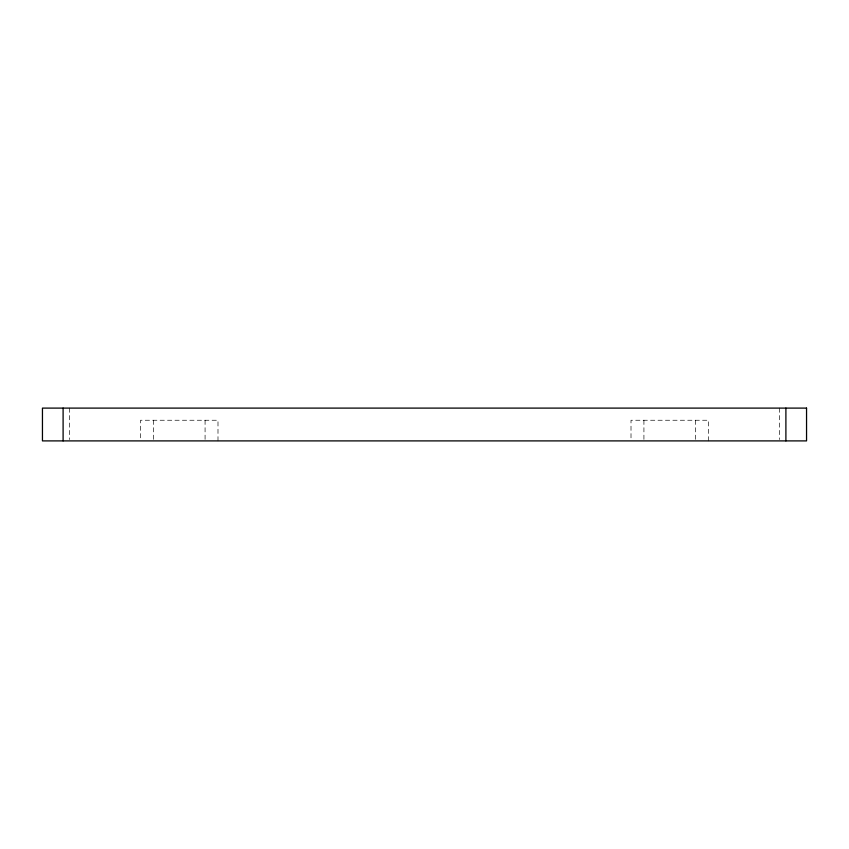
<?xml version="1.0" encoding="UTF-8"?>
<svg xmlns="http://www.w3.org/2000/svg" width="849" height="849" viewBox="0 0 849 849"><rect width="100%" height="100%" fill="white"/><g stroke="black" fill="none" stroke-linecap="round" stroke-linejoin="round"><path stroke-width="0.64" stroke-dasharray="4.25 3.18" d="M779.446 408.104L779.446 439.58M708.459 440.896L708.459 420.244L631.009 420.244L631.009 440.896M695.554 420.244L695.554 440.896M643.924 420.244L643.924 440.896M217.991 440.896L217.991 420.244L140.541 420.244L140.541 440.896M205.076 420.244L205.076 440.896M153.446 420.244L153.446 440.896M69.554 408.104L69.554 439.58"/><path stroke-width="1.27" d="M785.898 408.104L785.898 440.896M63.102 408.104L63.102 440.896M806.55 408.104L42.45 408.104L42.45 440.896L806.55 440.896L806.55 408.104"/></g></svg>
